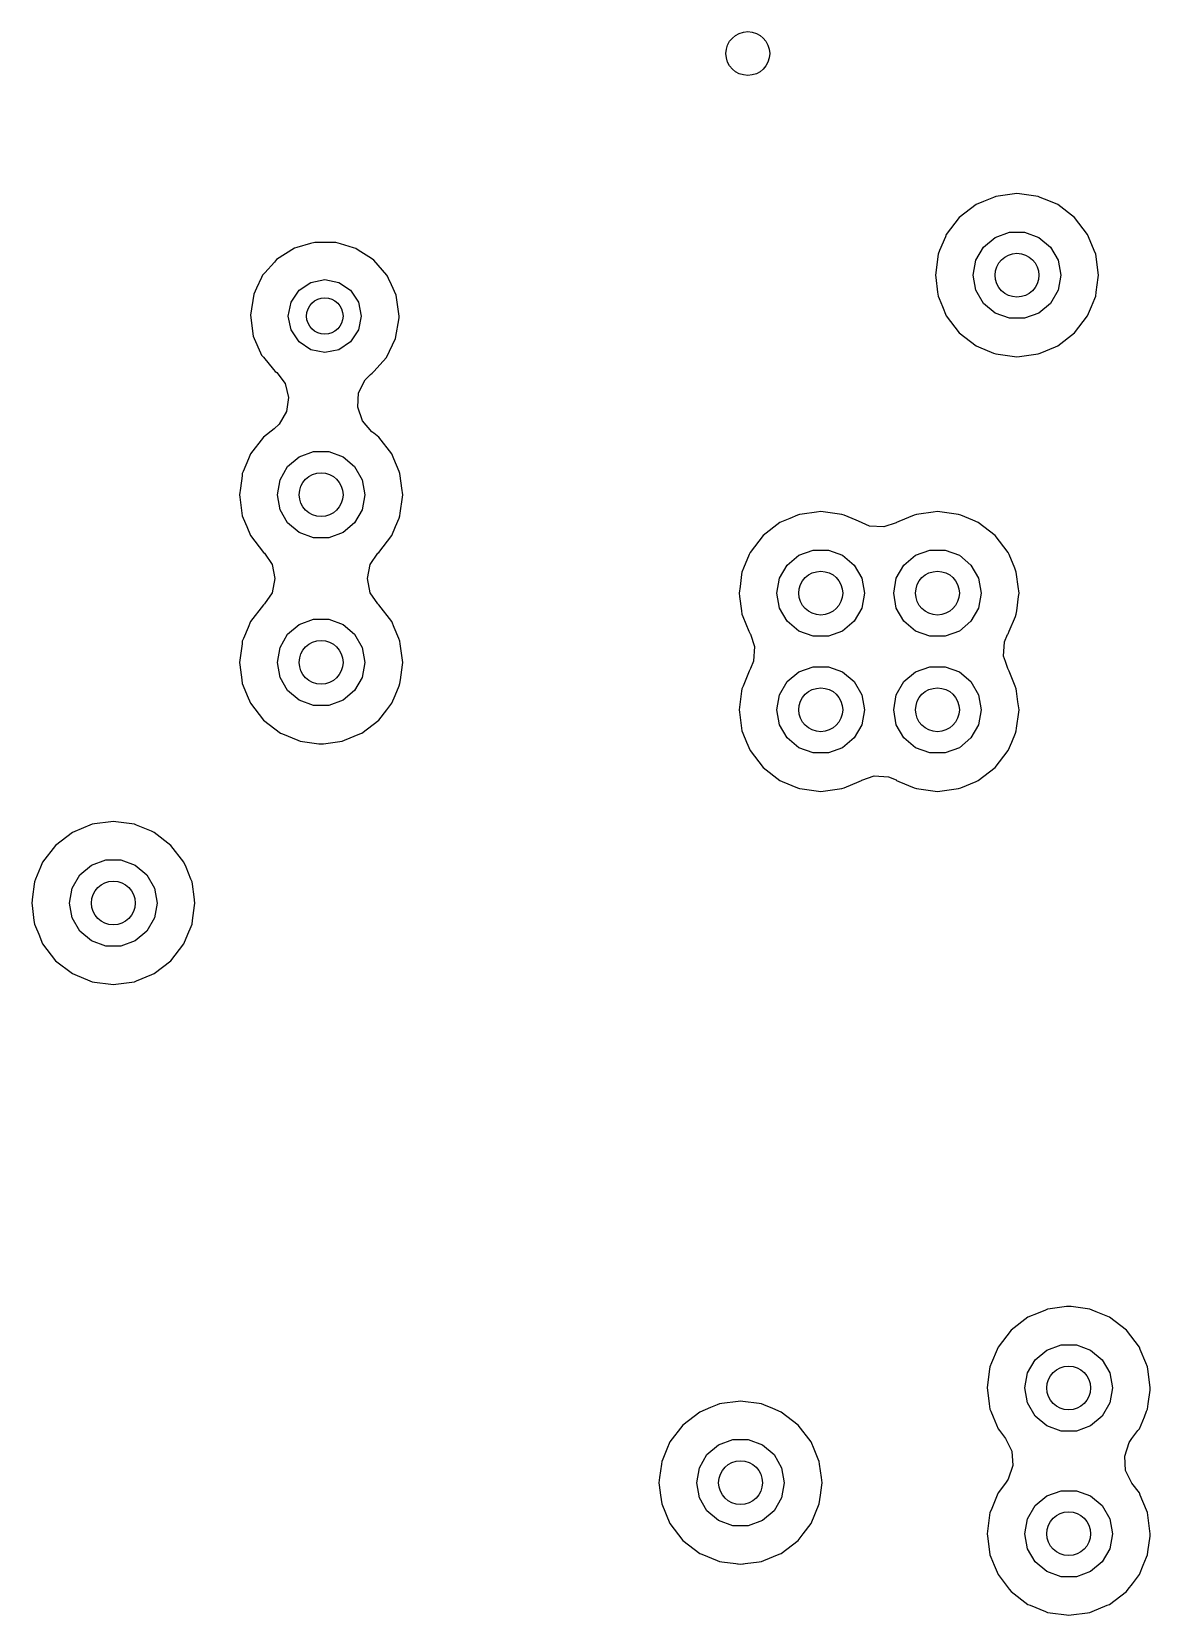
# Model space of a CAD drawing. Extents: x 0.99 to 4.24, y -7.27 to -4.02.
# Drawn here: x 2.4642 to 2.7661, y -6.5909 to -6.1634 of the extents above; entities that cross this region are included whole.
import ezdxf

# ---------------------------------------------------------------- set-up
doc = ezdxf.new("R2010")
doc.units = 0
doc.header["$MEASUREMENT"] = 0
doc.layers.add('BLACK', color=7, linetype='CONTINUOUS')

msp = doc.modelspace()

# ---------------------------------------------------------------- linework, layer by layer
at = {"layer": 'BLACK', "linetype": 'CONTINUOUS'}
for p, q in [((2.72507, -6.20778), (2.72442, -6.20787)), ((2.72947, -6.2072), (2.72507, -6.20778)), ((2.72507, -6.20778), (2.72507, -6.20778)), ((2.73012, -6.20711), (2.72947, -6.2072)), ((2.73077, -6.2072), (2.73012, -6.20711)), ((2.73517, -6.20778), (2.73077, -6.2072)), ((2.73582, -6.20787), (2.73517, -6.20778)), ((2.73517, -6.20778), (2.73517, -6.20778)), ((2.71911, -6.21006), (2.71455, -6.21356)), ((2.72105, -6.20926), (2.71911, -6.21006)), ((2.72382, -6.20811), (2.72105, -6.20926)), ((2.72442, -6.20787), (2.72382, -6.20811)), ((2.72382, -6.20811), (2.72382, -6.20811)), ((2.73642, -6.20811), (2.73582, -6.20787)), ((2.7387, -6.20906), (2.73642, -6.20811)), ((2.73642, -6.20811), (2.73642, -6.20811)), ((2.74113, -6.21006), (2.7387, -6.20906)), ((2.74569, -6.21356), (2.74113, -6.21006)), ((2.71455, -6.21356), (2.71105, -6.21812)), ((2.74919, -6.21812), (2.74569, -6.21356)), ((2.53942, -6.22061), (2.5358, -6.22165)), ((2.54058, -6.22028), (2.53942, -6.22061)), ((2.54129, -6.22028), (2.54058, -6.22028)), ((2.5428, -6.22029), (2.54129, -6.22028)), ((2.54627, -6.22031), (2.5428, -6.22029)), ((2.54757, -6.2207), (2.54627, -6.22031)), ((2.7108, -6.21873), (2.70925, -6.22248)), ((2.71105, -6.21812), (2.7108, -6.21873)), ((2.72107, -6.22154), (2.72421, -6.21891)), ((2.72421, -6.21891), (2.72807, -6.2175)), ((2.72807, -6.2175), (2.73217, -6.2175)), ((2.73217, -6.2175), (2.73602, -6.21891)), ((2.73602, -6.21891), (2.73917, -6.22154)), ((2.74944, -6.21873), (2.74919, -6.21812)), ((2.75099, -6.22248), (2.74944, -6.21873)), ((2.5303, -6.22488), (2.52969, -6.22557)), ((2.53511, -6.22184), (2.5303, -6.22488)), ((2.5358, -6.22165), (2.53511, -6.22184)), ((2.5358, -6.22165), (2.5358, -6.22165)), ((2.55104, -6.22174), (2.54757, -6.2207)), ((2.55172, -6.22194), (2.55104, -6.22174)), ((2.55104, -6.22174), (2.55104, -6.22174)), ((2.55232, -6.22233), (2.55172, -6.22194)), ((2.5559, -6.22465), (2.55232, -6.22233)), ((2.5565, -6.22504), (2.5559, -6.22465)), ((2.5559, -6.22465), (2.5559, -6.22465)), ((2.70876, -6.22408), (2.70857, -6.22557)), ((2.70885, -6.22343), (2.70876, -6.22408)), ((2.70876, -6.22408), (2.70876, -6.22408)), ((2.70925, -6.22248), (2.70885, -6.22343)), ((2.71902, -6.22509), (2.72107, -6.22154)), ((2.73917, -6.22154), (2.74122, -6.22509)), ((2.75139, -6.22343), (2.75099, -6.22248)), ((2.75147, -6.22408), (2.75139, -6.22343)), ((2.75167, -6.22557), (2.75147, -6.22408)), ((2.75147, -6.22408), (2.75147, -6.22408)), ((2.52654, -6.22914), (2.52623, -6.22978)), ((2.52711, -6.22849), (2.52654, -6.22914)), ((2.52969, -6.22557), (2.52711, -6.22849)), ((2.56003, -6.22913), (2.5565, -6.22504)), ((2.56021, -6.22935), (2.56003, -6.22913)), ((2.70857, -6.22557), (2.7081, -6.22913)), ((2.7081, -6.22913), (2.70818, -6.22978)), ((2.71831, -6.22913), (2.71902, -6.22509)), ((2.71902, -6.23317), (2.71831, -6.22913)), ((2.74122, -6.22509), (2.74193, -6.22913)), ((2.74193, -6.22913), (2.74122, -6.23317)), ((2.75214, -6.22913), (2.75167, -6.22557)), ((2.75205, -6.22978), (2.75214, -6.22913)), ((2.52488, -6.23267), (2.52412, -6.23429)), ((2.52623, -6.22978), (2.52488, -6.23267)), ((2.52623, -6.22978), (2.52623, -6.22978)), ((2.53421, -6.23639), (2.53635, -6.2332)), ((2.53635, -6.2332), (2.53954, -6.23106)), ((2.53954, -6.23106), (2.54331, -6.23031)), ((2.54331, -6.23031), (2.54707, -6.23106)), ((2.54707, -6.23106), (2.55027, -6.2332)), ((2.55027, -6.2332), (2.5524, -6.23639)), ((2.56051, -6.22999), (2.56021, -6.22935)), ((2.56128, -6.23169), (2.56051, -6.22999)), ((2.56051, -6.22999), (2.56051, -6.22999)), ((2.56257, -6.23453), (2.56128, -6.23169)), ((2.70818, -6.22978), (2.70871, -6.23374)), ((2.72107, -6.23673), (2.71902, -6.23317)), ((2.74122, -6.23317), (2.73917, -6.23673)), ((2.75153, -6.23374), (2.75205, -6.22978)), ((2.52412, -6.23429), (2.52324, -6.23991)), ((2.53346, -6.24016), (2.53421, -6.23639)), ((2.5524, -6.23639), (2.55315, -6.24016)), ((2.56337, -6.24016), (2.56257, -6.23453)), ((2.70871, -6.23374), (2.70885, -6.23483)), ((2.70885, -6.23483), (2.7091, -6.23544)), ((2.7091, -6.23544), (2.7091, -6.23544)), ((2.7091, -6.23544), (2.70998, -6.23756)), ((2.70998, -6.23756), (2.71105, -6.24014)), ((2.72421, -6.23936), (2.72107, -6.23673)), ((2.73917, -6.23673), (2.73602, -6.23936)), ((2.74919, -6.24014), (2.75026, -6.23756)), ((2.75026, -6.23756), (2.75114, -6.23544)), ((2.75114, -6.23544), (2.75139, -6.23483)), ((2.75114, -6.23544), (2.75114, -6.23544)), ((2.75139, -6.23483), (2.75153, -6.23374)), ((2.52324, -6.23991), (2.52398, -6.24555)), ((2.53421, -6.24392), (2.53346, -6.24016)), ((2.55315, -6.24016), (2.5524, -6.24392)), ((2.56242, -6.24626), (2.56337, -6.24065)), ((2.56337, -6.24065), (2.56337, -6.24016)), ((2.71105, -6.24014), (2.71455, -6.2447)), ((2.72807, -6.24077), (2.72421, -6.23936)), ((2.73217, -6.24077), (2.72807, -6.24077)), ((2.73602, -6.23936), (2.73217, -6.24077)), ((2.74569, -6.2447), (2.74919, -6.24014)), ((2.52398, -6.24555), (2.52427, -6.2462)), ((2.52427, -6.2462), (2.52427, -6.2462)), ((2.52427, -6.2462), (2.52599, -6.25011)), ((2.53635, -6.24712), (2.53421, -6.24392)), ((2.5524, -6.24392), (2.55027, -6.24712)), ((2.55994, -6.25138), (2.56242, -6.24626)), ((2.71455, -6.2447), (2.71911, -6.2482)), ((2.74113, -6.2482), (2.74569, -6.2447)), ((2.52599, -6.25011), (2.52627, -6.25076)), ((2.53954, -6.24925), (2.53635, -6.24712)), ((2.54331, -6.25), (2.53954, -6.24925)), ((2.54707, -6.24925), (2.54331, -6.25)), ((2.55027, -6.24712), (2.54707, -6.24925)), ((2.71911, -6.2482), (2.71971, -6.24845)), ((2.71971, -6.24845), (2.72382, -6.25015)), ((2.72382, -6.25015), (2.72382, -6.25015)), ((2.72382, -6.25015), (2.72442, -6.2504)), ((2.72442, -6.2504), (2.72507, -6.25049)), ((2.72507, -6.25049), (2.72507, -6.25049)), ((2.72507, -6.25049), (2.72947, -6.25107)), ((2.73077, -6.25107), (2.73517, -6.25049)), ((2.73517, -6.25049), (2.73582, -6.2504)), ((2.73517, -6.25049), (2.73517, -6.25049)), ((2.73582, -6.2504), (2.73642, -6.25015)), ((2.73642, -6.25015), (2.74052, -6.24845)), ((2.73642, -6.25015), (2.73642, -6.25015)), ((2.74052, -6.24845), (2.74113, -6.2482)), ((2.52627, -6.25076), (2.52673, -6.2513)), ((2.52673, -6.2513), (2.52673, -6.2513)), ((2.52673, -6.2513), (2.52947, -6.25457)), ((2.52947, -6.25457), (2.52993, -6.25512)), ((2.5566, -6.25507), (2.55816, -6.25335)), ((2.55816, -6.25335), (2.55994, -6.25138)), ((2.72947, -6.25107), (2.73012, -6.25115)), ((2.73012, -6.25115), (2.73077, -6.25107)), ((2.52993, -6.25512), (2.53034, -6.25539)), ((2.53034, -6.25539), (2.53257, -6.25836)), ((2.53257, -6.25836), (2.53354, -6.26212)), ((2.55245, -6.26089), (2.55417, -6.25741)), ((2.55417, -6.25741), (2.55562, -6.25591)), ((2.55562, -6.25591), (2.55612, -6.2556)), ((2.55612, -6.2556), (2.5566, -6.25507)), ((2.5566, -6.25507), (2.5566, -6.25507)), ((2.53354, -6.26212), (2.533, -6.26597)), ((2.5522, -6.26477), (2.55245, -6.26089)), ((2.533, -6.26597), (2.53102, -6.26932)), ((2.55345, -6.26845), (2.5522, -6.26477)), ((2.52966, -6.27058), (2.52675, -6.27282)), ((2.53102, -6.26932), (2.52966, -6.27058)), ((2.55601, -6.27137), (2.55345, -6.26845)), ((2.55652, -6.27177), (2.55601, -6.27137)), ((2.55789, -6.27282), (2.55652, -6.27177)), ((2.52675, -6.27282), (2.52325, -6.27738)), ((2.56139, -6.27738), (2.55789, -6.27282)), ((2.52271, -6.27869), (2.52131, -6.28208)), ((2.52325, -6.27738), (2.52271, -6.27869)), ((2.53328, -6.28079), (2.53642, -6.27816)), ((2.53642, -6.27816), (2.54027, -6.27675)), ((2.54027, -6.27675), (2.54437, -6.27675)), ((2.54437, -6.27675), (2.54823, -6.27816)), ((2.54823, -6.27816), (2.55137, -6.28079)), ((2.56194, -6.27869), (2.56139, -6.27738)), ((2.56334, -6.28208), (2.56194, -6.27869)), ((2.52097, -6.28333), (2.52053, -6.28664)), ((2.52105, -6.28269), (2.52097, -6.28333)), ((2.52097, -6.28333), (2.52097, -6.28333)), ((2.52131, -6.28208), (2.52105, -6.28269)), ((2.53051, -6.28839), (2.53122, -6.28435)), ((2.53122, -6.28435), (2.53328, -6.28079)), ((2.55137, -6.28079), (2.55342, -6.28435)), ((2.55342, -6.28435), (2.55413, -6.28839)), ((2.56359, -6.28269), (2.56334, -6.28208)), ((2.56368, -6.28333), (2.56359, -6.28269)), ((2.56411, -6.28664), (2.56368, -6.28333)), ((2.56368, -6.28333), (2.56368, -6.28333)), ((2.52053, -6.28664), (2.5203, -6.28839)), ((2.5203, -6.28839), (2.52039, -6.28903)), ((2.52039, -6.28903), (2.52095, -6.29333)), ((2.53122, -6.29243), (2.53051, -6.28839)), ((2.55413, -6.28839), (2.55342, -6.29243)), ((2.56369, -6.29333), (2.56426, -6.28903)), ((2.56434, -6.28839), (2.56411, -6.28664)), ((2.56426, -6.28903), (2.56434, -6.28839)), ((2.53328, -6.29598), (2.53122, -6.29243)), ((2.55342, -6.29243), (2.55137, -6.29598)), ((2.67599, -6.2931), (2.67211, -6.29361)), ((2.67717, -6.29294), (2.67599, -6.2931)), ((2.67845, -6.29311), (2.67717, -6.29294)), ((2.68222, -6.29361), (2.67845, -6.29311)), ((2.70749, -6.2931), (2.70361, -6.29361)), ((2.70866, -6.29294), (2.70749, -6.2931)), ((2.70995, -6.29311), (2.70866, -6.29294)), ((2.71371, -6.29361), (2.70995, -6.29311)), ((2.52095, -6.29333), (2.52105, -6.29408)), ((2.52105, -6.29408), (2.5213, -6.29469)), ((2.5213, -6.29469), (2.5213, -6.29469)), ((2.5213, -6.29469), (2.52225, -6.29696)), ((2.52225, -6.29696), (2.52325, -6.2994)), ((2.53642, -6.29861), (2.53328, -6.29598)), ((2.55137, -6.29598), (2.54823, -6.29861)), ((2.56139, -6.2994), (2.5624, -6.29696)), ((2.5624, -6.29696), (2.56334, -6.29469)), ((2.56334, -6.29469), (2.56359, -6.29408)), ((2.56334, -6.29469), (2.56334, -6.29469)), ((2.56359, -6.29408), (2.56369, -6.29333)), ((2.66616, -6.29589), (2.6616, -6.29939)), ((2.66885, -6.29478), (2.66616, -6.29589)), ((2.67086, -6.29394), (2.66885, -6.29478)), ((2.67147, -6.29369), (2.67086, -6.29394)), ((2.67086, -6.29394), (2.67086, -6.29394)), ((2.67211, -6.29361), (2.67147, -6.29369)), ((2.67211, -6.29361), (2.67211, -6.29361)), ((2.68286, -6.29369), (2.68222, -6.29361)), ((2.68222, -6.29361), (2.68222, -6.29361)), ((2.68347, -6.29394), (2.68286, -6.29369)), ((2.68669, -6.29528), (2.68347, -6.29394)), ((2.68347, -6.29394), (2.68347, -6.29394)), ((2.68817, -6.29589), (2.68669, -6.29528)), ((2.68834, -6.29602), (2.68817, -6.29589)), ((2.69034, -6.29685), (2.68834, -6.29602)), ((2.69421, -6.2971), (2.69034, -6.29685)), ((2.69756, -6.29596), (2.69421, -6.2971)), ((2.69765, -6.29589), (2.69756, -6.29596)), ((2.69826, -6.29564), (2.69765, -6.29589)), ((2.70236, -6.29394), (2.69826, -6.29564)), ((2.70296, -6.29369), (2.70236, -6.29394)), ((2.70236, -6.29394), (2.70236, -6.29394)), ((2.70361, -6.29361), (2.70296, -6.29369)), ((2.70361, -6.29361), (2.70361, -6.29361)), ((2.71436, -6.29369), (2.71371, -6.29361)), ((2.71371, -6.29361), (2.71371, -6.29361)), ((2.71496, -6.29394), (2.71436, -6.29369)), ((2.71818, -6.29528), (2.71496, -6.29394)), ((2.71496, -6.29394), (2.71496, -6.29394)), ((2.71967, -6.29589), (2.71818, -6.29528)), ((2.72423, -6.29939), (2.71967, -6.29589)), ((2.52325, -6.2994), (2.52675, -6.30396)), ((2.54027, -6.30002), (2.53642, -6.29861)), ((2.54437, -6.30002), (2.54027, -6.30002)), ((2.54823, -6.29861), (2.54437, -6.30002)), ((2.55789, -6.30396), (2.56139, -6.2994)), ((2.6616, -6.29939), (2.6581, -6.30395)), ((2.72773, -6.30395), (2.72423, -6.29939)), ((2.52675, -6.30396), (2.52702, -6.30416)), ((2.52702, -6.30416), (2.52906, -6.30721)), ((2.55559, -6.30721), (2.55763, -6.30416)), ((2.55763, -6.30416), (2.55789, -6.30396)), ((2.65785, -6.30455), (2.65633, -6.30822)), ((2.6581, -6.30395), (2.65785, -6.30455)), ((2.66812, -6.30737), (2.67126, -6.30473)), ((2.67126, -6.30473), (2.67511, -6.30333)), ((2.67511, -6.30333), (2.67922, -6.30333)), ((2.67922, -6.30333), (2.68307, -6.30473)), ((2.68307, -6.30473), (2.68621, -6.30737)), ((2.69961, -6.30737), (2.70276, -6.30473)), ((2.70276, -6.30473), (2.70661, -6.30333)), ((2.70661, -6.30333), (2.71071, -6.30333)), ((2.71071, -6.30333), (2.71457, -6.30473)), ((2.71457, -6.30473), (2.71771, -6.30737)), ((2.72798, -6.30455), (2.72773, -6.30395)), ((2.7295, -6.30822), (2.72798, -6.30455)), ((2.52906, -6.30721), (2.52982, -6.31102)), ((2.55483, -6.31102), (2.55559, -6.30721)), ((2.65581, -6.30991), (2.65539, -6.31313)), ((2.6559, -6.30926), (2.65581, -6.30991)), ((2.65581, -6.30991), (2.65581, -6.30991)), ((2.65633, -6.30822), (2.6559, -6.30926)), ((2.66607, -6.31092), (2.66812, -6.30737)), ((2.68621, -6.30737), (2.68826, -6.31092)), ((2.69756, -6.31092), (2.69961, -6.30737)), ((2.71771, -6.30737), (2.71976, -6.31092)), ((2.72993, -6.30926), (2.7295, -6.30822)), ((2.73002, -6.30991), (2.72993, -6.30926)), ((2.73044, -6.31313), (2.73002, -6.30991)), ((2.73002, -6.30991), (2.73002, -6.30991)), ((2.52982, -6.31102), (2.52906, -6.31484)), ((2.55559, -6.31484), (2.55483, -6.31102)), ((2.65539, -6.31313), (2.65515, -6.31496)), ((2.66535, -6.31496), (2.66607, -6.31092)), ((2.68826, -6.31092), (2.68898, -6.31496)), ((2.69685, -6.31496), (2.69756, -6.31092)), ((2.71976, -6.31092), (2.72047, -6.31496)), ((2.73068, -6.31496), (2.73044, -6.31313)), ((2.52675, -6.31809), (2.52325, -6.32265)), ((2.52702, -6.31789), (2.52675, -6.31809)), ((2.52906, -6.31484), (2.52702, -6.31789)), ((2.55763, -6.31789), (2.55559, -6.31484)), ((2.55789, -6.31809), (2.55763, -6.31789)), ((2.56139, -6.32265), (2.55789, -6.31809)), ((2.65515, -6.31496), (2.65526, -6.31585)), ((2.65526, -6.31585), (2.65577, -6.31973)), ((2.66607, -6.319), (2.66535, -6.31496)), ((2.68898, -6.31496), (2.68826, -6.319)), ((2.69756, -6.319), (2.69685, -6.31496)), ((2.72047, -6.31496), (2.71976, -6.319)), ((2.73005, -6.31973), (2.73056, -6.31585)), ((2.73056, -6.31585), (2.73068, -6.31496)), ((2.52325, -6.32265), (2.52261, -6.32421)), ((2.53642, -6.32343), (2.54027, -6.32203)), ((2.54027, -6.32203), (2.54437, -6.32203)), ((2.54437, -6.32203), (2.54823, -6.32343)), ((2.56204, -6.32421), (2.56139, -6.32265)), ((2.65577, -6.31973), (2.6559, -6.32066)), ((2.6559, -6.32066), (2.65615, -6.32126)), ((2.65615, -6.32126), (2.65615, -6.32126)), ((2.65615, -6.32126), (2.65778, -6.3252)), ((2.66812, -6.32255), (2.66607, -6.319)), ((2.67126, -6.32519), (2.66812, -6.32255)), ((2.68621, -6.32255), (2.68307, -6.32519)), ((2.68826, -6.319), (2.68621, -6.32255)), ((2.69961, -6.32255), (2.69756, -6.319)), ((2.70276, -6.32519), (2.69961, -6.32255)), ((2.71771, -6.32255), (2.71457, -6.32519)), ((2.71976, -6.319), (2.71771, -6.32255)), ((2.72805, -6.3252), (2.72968, -6.32126)), ((2.72968, -6.32126), (2.72993, -6.32066)), ((2.72968, -6.32126), (2.72968, -6.32126)), ((2.72993, -6.32066), (2.73005, -6.31973)), ((2.52138, -6.32717), (2.52105, -6.32796)), ((2.52261, -6.32421), (2.52138, -6.32717)), ((2.53122, -6.32962), (2.53328, -6.32607)), ((2.53328, -6.32607), (2.53642, -6.32343)), ((2.54823, -6.32343), (2.55137, -6.32607)), ((2.55137, -6.32607), (2.55342, -6.32962)), ((2.56326, -6.32717), (2.56204, -6.32421)), ((2.56359, -6.32796), (2.56326, -6.32717)), ((2.65778, -6.3252), (2.6581, -6.32597)), ((2.6581, -6.32597), (2.65817, -6.32607)), ((2.65817, -6.32607), (2.6593, -6.32941)), ((2.67511, -6.32659), (2.67126, -6.32519)), ((2.67922, -6.32659), (2.67511, -6.32659)), ((2.68307, -6.32519), (2.67922, -6.32659)), ((2.70661, -6.32659), (2.70276, -6.32519)), ((2.71071, -6.32659), (2.70661, -6.32659)), ((2.71457, -6.32519), (2.71071, -6.32659)), ((2.72678, -6.32813), (2.7276, -6.32614)), ((2.7276, -6.32614), (2.72773, -6.32597)), ((2.72773, -6.32597), (2.72805, -6.3252)), ((2.52071, -6.33054), (2.5203, -6.33366)), ((2.52097, -6.32861), (2.52071, -6.33054)), ((2.52105, -6.32796), (2.52097, -6.32861)), ((2.52097, -6.32861), (2.52097, -6.32861)), ((2.53051, -6.33366), (2.53122, -6.32962)), ((2.55342, -6.32962), (2.55413, -6.33366)), ((2.56368, -6.32861), (2.56359, -6.32796)), ((2.56393, -6.33054), (2.56368, -6.32861)), ((2.56368, -6.32861), (2.56368, -6.32861)), ((2.56434, -6.33366), (2.56393, -6.33054)), ((2.6593, -6.32941), (2.65905, -6.33329)), ((2.72652, -6.33201), (2.72678, -6.32813)), ((2.5203, -6.33366), (2.52039, -6.33431)), ((2.52039, -6.33431), (2.52092, -6.33838)), ((2.53122, -6.3377), (2.53051, -6.33366)), ((2.55413, -6.33366), (2.55342, -6.3377)), ((2.56372, -6.33838), (2.56426, -6.33431)), ((2.56426, -6.33431), (2.56434, -6.33366)), ((2.65785, -6.33605), (2.65618, -6.34007)), ((2.6581, -6.33545), (2.65785, -6.33605)), ((2.65785, -6.33605), (2.65785, -6.33605)), ((2.65822, -6.33528), (2.6581, -6.33545)), ((2.65905, -6.33329), (2.65822, -6.33528)), ((2.67126, -6.33623), (2.67511, -6.33483)), ((2.67511, -6.33483), (2.67922, -6.33483)), ((2.67922, -6.33483), (2.68307, -6.33623)), ((2.70276, -6.33623), (2.70661, -6.33483)), ((2.70661, -6.33483), (2.71071, -6.33483)), ((2.71071, -6.33483), (2.71457, -6.33623)), ((2.72701, -6.33344), (2.72652, -6.33201)), ((2.72766, -6.33535), (2.72701, -6.33344)), ((2.72773, -6.33545), (2.72766, -6.33535)), ((2.72798, -6.33605), (2.72773, -6.33545)), ((2.72965, -6.34007), (2.72798, -6.33605)), ((2.72798, -6.33605), (2.72798, -6.33605)), ((2.52092, -6.33838), (2.52105, -6.33936)), ((2.52105, -6.33936), (2.5213, -6.33996)), ((2.5213, -6.33996), (2.5213, -6.33996)), ((2.5213, -6.33996), (2.52238, -6.34256)), ((2.53328, -6.34125), (2.53122, -6.3377)), ((2.55342, -6.3377), (2.55137, -6.34125)), ((2.56227, -6.34256), (2.56334, -6.33996)), ((2.56334, -6.33996), (2.56359, -6.33936)), ((2.56334, -6.33996), (2.56334, -6.33996)), ((2.56359, -6.33936), (2.56372, -6.33838)), ((2.65618, -6.34007), (2.6559, -6.34076)), ((2.66607, -6.34242), (2.66812, -6.33886)), ((2.66812, -6.33886), (2.67126, -6.33623)), ((2.68307, -6.33623), (2.68621, -6.33886)), ((2.68621, -6.33886), (2.68826, -6.34242)), ((2.69756, -6.34242), (2.69961, -6.33886)), ((2.69961, -6.33886), (2.70276, -6.33623)), ((2.71457, -6.33623), (2.71771, -6.33886)), ((2.71771, -6.33886), (2.71976, -6.34242)), ((2.72993, -6.34076), (2.72965, -6.34007)), ((2.52238, -6.34256), (2.52325, -6.34467)), ((2.53642, -6.34389), (2.53328, -6.34125)), ((2.54027, -6.34529), (2.53642, -6.34389)), ((2.54823, -6.34389), (2.54437, -6.34529)), ((2.55137, -6.34125), (2.54823, -6.34389)), ((2.56139, -6.34467), (2.56227, -6.34256)), ((2.65543, -6.34429), (2.65515, -6.34646)), ((2.65581, -6.34141), (2.65543, -6.34429)), ((2.6559, -6.34076), (2.65581, -6.3414)), ((2.65581, -6.3414), (2.65581, -6.34141)), ((2.66535, -6.34646), (2.66607, -6.34242)), ((2.68826, -6.34242), (2.68898, -6.34646)), ((2.69685, -6.34646), (2.69756, -6.34242)), ((2.71976, -6.34242), (2.72047, -6.34646)), ((2.73002, -6.3414), (2.72993, -6.34076)), ((2.73002, -6.34141), (2.73002, -6.3414)), ((2.73039, -6.34429), (2.73002, -6.34141)), ((2.73068, -6.34646), (2.73039, -6.34429)), ((2.52325, -6.34467), (2.52675, -6.34923)), ((2.54437, -6.34529), (2.54027, -6.34529)), ((2.55789, -6.34923), (2.56002, -6.34646)), ((2.56002, -6.34646), (2.56139, -6.34467)), ((2.65515, -6.34646), (2.65523, -6.3471)), ((2.65523, -6.3471), (2.6558, -6.3514)), ((2.66607, -6.3505), (2.66535, -6.34646)), ((2.68898, -6.34646), (2.68826, -6.3505)), ((2.69756, -6.3505), (2.69685, -6.34646)), ((2.72047, -6.34646), (2.71976, -6.3505)), ((2.73003, -6.3514), (2.7306, -6.3471)), ((2.7306, -6.3471), (2.73068, -6.34646)), ((2.52675, -6.34923), (2.53131, -6.35273)), ((2.53131, -6.35273), (2.53192, -6.35298)), ((2.53192, -6.35298), (2.53602, -6.35468)), ((2.54862, -6.35468), (2.55273, -6.35298)), ((2.55273, -6.35298), (2.55333, -6.35273)), ((2.55333, -6.35273), (2.55789, -6.34923)), ((2.6558, -6.3514), (2.6559, -6.35216)), ((2.6559, -6.35216), (2.65615, -6.35276)), ((2.65615, -6.35276), (2.65615, -6.35276)), ((2.65615, -6.35276), (2.65714, -6.35515)), ((2.66812, -6.35405), (2.66607, -6.3505)), ((2.68826, -6.3505), (2.68621, -6.35405)), ((2.69961, -6.35405), (2.69756, -6.3505)), ((2.71976, -6.3505), (2.71771, -6.35405)), ((2.72869, -6.35515), (2.72968, -6.35276)), ((2.72968, -6.35276), (2.72993, -6.35216)), ((2.72968, -6.35276), (2.72968, -6.35276)), ((2.72993, -6.35216), (2.73003, -6.3514)), ((2.53602, -6.35468), (2.53602, -6.35468)), ((2.53602, -6.35468), (2.53662, -6.35493)), ((2.53662, -6.35493), (2.53727, -6.35502)), ((2.53727, -6.35502), (2.53727, -6.35502)), ((2.53727, -6.35502), (2.54168, -6.3556)), ((2.54168, -6.3556), (2.54232, -6.35568)), ((2.54232, -6.35568), (2.54297, -6.3556)), ((2.54297, -6.3556), (2.54737, -6.35502)), ((2.54737, -6.35502), (2.54802, -6.35493)), ((2.54737, -6.35502), (2.54737, -6.35502)), ((2.54802, -6.35493), (2.54862, -6.35468)), ((2.54862, -6.35468), (2.54862, -6.35468)), ((2.65714, -6.35515), (2.6581, -6.35747)), ((2.67126, -6.35669), (2.66812, -6.35405)), ((2.67511, -6.35809), (2.67126, -6.35669)), ((2.68307, -6.35669), (2.67922, -6.35809)), ((2.68621, -6.35405), (2.68307, -6.35669)), ((2.70276, -6.35669), (2.69961, -6.35405)), ((2.70661, -6.35809), (2.70276, -6.35669)), ((2.71457, -6.35669), (2.71071, -6.35809)), ((2.71771, -6.35405), (2.71457, -6.35669)), ((2.72773, -6.35747), (2.72869, -6.35515)), ((2.6581, -6.35747), (2.6616, -6.36203)), ((2.67922, -6.35809), (2.67511, -6.35809)), ((2.71071, -6.35809), (2.70661, -6.35809)), ((2.72423, -6.36203), (2.72773, -6.35747)), ((2.6616, -6.36203), (2.66616, -6.36553)), ((2.66616, -6.36553), (2.66676, -6.36578)), ((2.66676, -6.36578), (2.67086, -6.36748)), ((2.68347, -6.36748), (2.68757, -6.36578)), ((2.68757, -6.36578), (2.68817, -6.36553)), ((2.68817, -6.36553), (2.68827, -6.36545)), ((2.68827, -6.36545), (2.69161, -6.36432)), ((2.69161, -6.36432), (2.69549, -6.36457)), ((2.69549, -6.36457), (2.69748, -6.3654)), ((2.69748, -6.3654), (2.69765, -6.36553)), ((2.69765, -6.36553), (2.69826, -6.36578)), ((2.69826, -6.36578), (2.70236, -6.36748)), ((2.71496, -6.36748), (2.71907, -6.36578)), ((2.71907, -6.36578), (2.71967, -6.36553)), ((2.71967, -6.36553), (2.72423, -6.36203)), ((2.67086, -6.36748), (2.67086, -6.36748)), ((2.67086, -6.36748), (2.67147, -6.36773)), ((2.67147, -6.36773), (2.67211, -6.36781)), ((2.67211, -6.36781), (2.67211, -6.36781)), ((2.67211, -6.36781), (2.67652, -6.36839)), ((2.67652, -6.36839), (2.67717, -6.36848)), ((2.67717, -6.36848), (2.67781, -6.36839)), ((2.67781, -6.36839), (2.68222, -6.36781)), ((2.68222, -6.36781), (2.68286, -6.36773)), ((2.68222, -6.36781), (2.68222, -6.36781)), ((2.68286, -6.36773), (2.68347, -6.36748)), ((2.68347, -6.36748), (2.68347, -6.36748)), ((2.70236, -6.36748), (2.70236, -6.36748)), ((2.70236, -6.36748), (2.70296, -6.36773)), ((2.70296, -6.36773), (2.70361, -6.36781)), ((2.70361, -6.36781), (2.70361, -6.36781)), ((2.70361, -6.36781), (2.70801, -6.36839)), ((2.70801, -6.36839), (2.70866, -6.36848)), ((2.70866, -6.36848), (2.70931, -6.36839)), ((2.70931, -6.36839), (2.71371, -6.36781)), ((2.71371, -6.36781), (2.71436, -6.36773)), ((2.71371, -6.36781), (2.71371, -6.36781)), ((2.71436, -6.36773), (2.71496, -6.36748)), ((2.71496, -6.36748), (2.71496, -6.36748)), ((2.47819, -6.37832), (2.47521, -6.37955)), ((2.47992, -6.3776), (2.47819, -6.37832)), ((2.48052, -6.37735), (2.47992, -6.3776)), ((2.47992, -6.3776), (2.47992, -6.3776)), ((2.48117, -6.37727), (2.48052, -6.37735)), ((2.48557, -6.37669), (2.48117, -6.37727)), ((2.48117, -6.37727), (2.48117, -6.37727)), ((2.48622, -6.3766), (2.48557, -6.37669)), ((2.48687, -6.37669), (2.48622, -6.3766)), ((2.49127, -6.37727), (2.48687, -6.37669)), ((2.49192, -6.37735), (2.49127, -6.37727)), ((2.49127, -6.37727), (2.49127, -6.37727)), ((2.49252, -6.3776), (2.49192, -6.37735)), ((2.4965, -6.37925), (2.49252, -6.3776)), ((2.49252, -6.3776), (2.49252, -6.3776)), ((2.47065, -6.38305), (2.46715, -6.38761)), ((2.47521, -6.37955), (2.47065, -6.38305)), ((2.49723, -6.37955), (2.4965, -6.37925)), ((2.50179, -6.38305), (2.49723, -6.37955)), ((2.50529, -6.38761), (2.50179, -6.38305)), ((2.48031, -6.38839), (2.48417, -6.38699)), ((2.48417, -6.38699), (2.48827, -6.38699)), ((2.48827, -6.38699), (2.49213, -6.38839)), ((2.46658, -6.38898), (2.46527, -6.39215)), ((2.46715, -6.38761), (2.46658, -6.38898)), ((2.47512, -6.39458), (2.47717, -6.39103)), ((2.47717, -6.39103), (2.48031, -6.38839)), ((2.49213, -6.38839), (2.49527, -6.39103)), ((2.49527, -6.39103), (2.49732, -6.39458)), ((2.50586, -6.38898), (2.50529, -6.38761)), ((2.50717, -6.39215), (2.50586, -6.38898)), ((2.46487, -6.39357), (2.46442, -6.39699)), ((2.46495, -6.39292), (2.46487, -6.39357)), ((2.46487, -6.39357), (2.46487, -6.39357)), ((2.46527, -6.39215), (2.46495, -6.39292)), ((2.47441, -6.39862), (2.47512, -6.39458)), ((2.49732, -6.39458), (2.49803, -6.39862)), ((2.50749, -6.39292), (2.50717, -6.39215)), ((2.50757, -6.39357), (2.50749, -6.39292)), ((2.50802, -6.39699), (2.50757, -6.39357)), ((2.50757, -6.39357), (2.50757, -6.39357)), ((2.46442, -6.39699), (2.4642, -6.39862)), ((2.4642, -6.39862), (2.46429, -6.39927)), ((2.46429, -6.39927), (2.46482, -6.40334)), ((2.47512, -6.40266), (2.47441, -6.39862)), ((2.49803, -6.39862), (2.49732, -6.40266)), ((2.50762, -6.40334), (2.50815, -6.39927)), ((2.50824, -6.39862), (2.50802, -6.39699)), ((2.50815, -6.39927), (2.50824, -6.39862)), ((2.46482, -6.40334), (2.46495, -6.40432)), ((2.46495, -6.40432), (2.4652, -6.40492)), ((2.47717, -6.40621), (2.47512, -6.40266)), ((2.49732, -6.40266), (2.49527, -6.40621)), ((2.50724, -6.40492), (2.50749, -6.40432)), ((2.50749, -6.40432), (2.50762, -6.40334)), ((2.4652, -6.40492), (2.4652, -6.40492)), ((2.4652, -6.40492), (2.46609, -6.40706)), ((2.46609, -6.40706), (2.46715, -6.40963)), ((2.48031, -6.40885), (2.47717, -6.40621)), ((2.49527, -6.40621), (2.49213, -6.40885)), ((2.50529, -6.40963), (2.50635, -6.40706)), ((2.50635, -6.40706), (2.50724, -6.40492)), ((2.50724, -6.40492), (2.50724, -6.40492)), ((2.46715, -6.40963), (2.47065, -6.41419)), ((2.48417, -6.41025), (2.48031, -6.40885)), ((2.48827, -6.41025), (2.48417, -6.41025)), ((2.49213, -6.40885), (2.48827, -6.41025)), ((2.50179, -6.41419), (2.50529, -6.40963)), ((2.47065, -6.41419), (2.47521, -6.41769)), ((2.49723, -6.41769), (2.50179, -6.41419)), ((2.47521, -6.41769), (2.47581, -6.41794)), ((2.47581, -6.41794), (2.47992, -6.41964)), ((2.47992, -6.41964), (2.47992, -6.41964)), ((2.47992, -6.41964), (2.48052, -6.41989)), ((2.48052, -6.41989), (2.48117, -6.41998)), ((2.48117, -6.41998), (2.48117, -6.41998)), ((2.48117, -6.41998), (2.48557, -6.42056)), ((2.48557, -6.42056), (2.48622, -6.42064)), ((2.48622, -6.42064), (2.48687, -6.42056)), ((2.48687, -6.42056), (2.49127, -6.41998)), ((2.49127, -6.41998), (2.49192, -6.41989)), ((2.49127, -6.41998), (2.49127, -6.41998)), ((2.49192, -6.41989), (2.49252, -6.41964)), ((2.49252, -6.41964), (2.49663, -6.41794)), ((2.49252, -6.41964), (2.49252, -6.41964)), ((2.49663, -6.41794), (2.49723, -6.41769)), ((2.73308, -6.51046), (2.72852, -6.51396)), ((2.73587, -6.50931), (2.73308, -6.51046)), ((2.73779, -6.50851), (2.73587, -6.50931)), ((2.7384, -6.50826), (2.73779, -6.50851)), ((2.73779, -6.50851), (2.73779, -6.50851)), ((2.73904, -6.50817), (2.7384, -6.50826)), ((2.74345, -6.50759), (2.73904, -6.50817)), ((2.73904, -6.50817), (2.73904, -6.50817)), ((2.74409, -6.50751), (2.74345, -6.50759)), ((2.74474, -6.50759), (2.74409, -6.50751)), ((2.74915, -6.50817), (2.74474, -6.50759)), ((2.74979, -6.50826), (2.74915, -6.50817)), ((2.74915, -6.50817), (2.74915, -6.50817)), ((2.7504, -6.50851), (2.74979, -6.50826)), ((2.75154, -6.50898), (2.7504, -6.50851)), ((2.7504, -6.50851), (2.7504, -6.50851)), ((2.7551, -6.51046), (2.75154, -6.50898)), ((2.75966, -6.51396), (2.7551, -6.51046)), ((2.72852, -6.51396), (2.72503, -6.51852)), ((2.76316, -6.51852), (2.75966, -6.51396)), ((2.72478, -6.51912), (2.72329, -6.52271)), ((2.72503, -6.51852), (2.72478, -6.51912)), ((2.73505, -6.52194), (2.73819, -6.5193)), ((2.73819, -6.5193), (2.74204, -6.5179)), ((2.74204, -6.5179), (2.74615, -6.5179)), ((2.74615, -6.5179), (2.75, -6.5193)), ((2.75, -6.5193), (2.75314, -6.52194)), ((2.76341, -6.51912), (2.76316, -6.51852)), ((2.7649, -6.52271), (2.76341, -6.51912)), ((2.72283, -6.52383), (2.72274, -6.52448)), ((2.72329, -6.52271), (2.72283, -6.52383)), ((2.733, -6.52549), (2.73505, -6.52194)), ((2.75314, -6.52194), (2.75519, -6.52549)), ((2.76536, -6.52383), (2.7649, -6.52271)), ((2.76545, -6.52448), (2.76536, -6.52383)), ((2.72266, -6.52508), (2.72208, -6.52953)), ((2.72274, -6.52448), (2.72266, -6.52508)), ((2.72274, -6.52448), (2.72274, -6.52448)), ((2.73228, -6.52953), (2.733, -6.52549)), ((2.75519, -6.52549), (2.75591, -6.52953)), ((2.76553, -6.52508), (2.76545, -6.52448)), ((2.76545, -6.52448), (2.76545, -6.52448)), ((2.76611, -6.52953), (2.76553, -6.52508)), ((2.72208, -6.52953), (2.72216, -6.53017)), ((2.72216, -6.53017), (2.72264, -6.53385)), ((2.733, -6.53357), (2.73228, -6.52953)), ((2.75591, -6.52953), (2.75519, -6.53357)), ((2.76554, -6.53385), (2.76603, -6.53017)), ((2.76603, -6.53017), (2.76611, -6.52953)), ((2.6445, -6.53605), (2.63994, -6.53955)), ((2.64744, -6.53483), (2.6445, -6.53605)), ((2.64921, -6.5341), (2.64744, -6.53483)), ((2.64981, -6.53385), (2.64921, -6.5341)), ((2.64921, -6.5341), (2.64921, -6.5341)), ((2.65046, -6.53376), (2.64981, -6.53385)), ((2.65486, -6.53318), (2.65046, -6.53376)), ((2.65046, -6.53376), (2.65046, -6.53376)), ((2.65551, -6.5331), (2.65486, -6.53318)), ((2.65616, -6.53318), (2.65551, -6.5331)), ((2.66056, -6.53376), (2.65616, -6.53318)), ((2.66121, -6.53385), (2.66056, -6.53376)), ((2.66056, -6.53376), (2.66056, -6.53376)), ((2.66181, -6.5341), (2.66121, -6.53385)), ((2.66419, -6.53508), (2.66181, -6.5341)), ((2.66181, -6.5341), (2.66181, -6.5341)), ((2.66652, -6.53605), (2.66419, -6.53508)), ((2.67108, -6.53955), (2.66652, -6.53605)), ((2.72264, -6.53385), (2.72283, -6.53523)), ((2.72283, -6.53523), (2.72308, -6.53583)), ((2.72308, -6.53583), (2.72308, -6.53583)), ((2.72308, -6.53583), (2.72369, -6.53732)), ((2.73505, -6.53712), (2.733, -6.53357)), ((2.75519, -6.53357), (2.75314, -6.53712)), ((2.7645, -6.53732), (2.76511, -6.53583)), ((2.76511, -6.53583), (2.76536, -6.53523)), ((2.76511, -6.53583), (2.76511, -6.53583)), ((2.76536, -6.53523), (2.76554, -6.53385)), ((2.63994, -6.53955), (2.63644, -6.54411)), ((2.67458, -6.54411), (2.67108, -6.53955)), ((2.72369, -6.53732), (2.72503, -6.54054)), ((2.72503, -6.54054), (2.72542, -6.54106)), ((2.72542, -6.54106), (2.72703, -6.54315)), ((2.73819, -6.53976), (2.73505, -6.53712)), ((2.74204, -6.54116), (2.73819, -6.53976)), ((2.74615, -6.54116), (2.74204, -6.54116)), ((2.75, -6.53976), (2.74615, -6.54116)), ((2.75314, -6.53712), (2.75, -6.53976)), ((2.76116, -6.54315), (2.76277, -6.54106)), ((2.76277, -6.54106), (2.76316, -6.54054)), ((2.76316, -6.54054), (2.7645, -6.53732)), ((2.63644, -6.54411), (2.63564, -6.54605)), ((2.64646, -6.54753), (2.64961, -6.54489)), ((2.64961, -6.54489), (2.65346, -6.54349)), ((2.65346, -6.54349), (2.65756, -6.54349)), ((2.65756, -6.54349), (2.66142, -6.54489)), ((2.66142, -6.54489), (2.66456, -6.54753)), ((2.67539, -6.54605), (2.67458, -6.54411)), ((2.72703, -6.54315), (2.72875, -6.54663)), ((2.75919, -6.54791), (2.76044, -6.54423)), ((2.76044, -6.54423), (2.76116, -6.54315)), ((2.63424, -6.54942), (2.63416, -6.55007)), ((2.63451, -6.54877), (2.63424, -6.54942)), ((2.63564, -6.54605), (2.63451, -6.54877)), ((2.64441, -6.55108), (2.64646, -6.54753)), ((2.66456, -6.54753), (2.66661, -6.55108)), ((2.67651, -6.54877), (2.67539, -6.54605)), ((2.67678, -6.54942), (2.67651, -6.54877)), ((2.67687, -6.55007), (2.67678, -6.54942)), ((2.72875, -6.54663), (2.729, -6.55051)), ((2.75944, -6.55179), (2.75919, -6.54791)), ((2.63368, -6.55367), (2.63349, -6.55512)), ((2.63416, -6.55007), (2.63368, -6.55367)), ((2.63416, -6.55007), (2.63416, -6.55007)), ((2.6437, -6.55512), (2.64441, -6.55108)), ((2.66661, -6.55108), (2.66732, -6.55512)), ((2.67734, -6.55367), (2.67687, -6.55007)), ((2.67687, -6.55007), (2.67687, -6.55007)), ((2.67753, -6.55512), (2.67734, -6.55367)), ((2.729, -6.55051), (2.72775, -6.55419)), ((2.76116, -6.55528), (2.75944, -6.55179)), ((2.63349, -6.55512), (2.63358, -6.55577)), ((2.63358, -6.55577), (2.63394, -6.55849)), ((2.64441, -6.55916), (2.6437, -6.55512)), ((2.66732, -6.55512), (2.66661, -6.55916)), ((2.67709, -6.55849), (2.67745, -6.55577)), ((2.67745, -6.55577), (2.67753, -6.55512)), ((2.72503, -6.55789), (2.72478, -6.55849)), ((2.72703, -6.55528), (2.72503, -6.55789)), ((2.72775, -6.55419), (2.72703, -6.55528)), ((2.73819, -6.55867), (2.74204, -6.55727)), ((2.74204, -6.55727), (2.74615, -6.55727)), ((2.74615, -6.55727), (2.75, -6.55867)), ((2.76316, -6.55789), (2.76116, -6.55528)), ((2.76341, -6.55849), (2.76316, -6.55789)), ((2.63394, -6.55849), (2.63424, -6.56082)), ((2.63424, -6.56082), (2.63644, -6.56613)), ((2.64646, -6.56271), (2.64441, -6.55916)), ((2.66661, -6.55916), (2.66456, -6.56271)), ((2.67458, -6.56613), (2.67678, -6.56082)), ((2.67678, -6.56082), (2.67709, -6.55849)), ((2.72312, -6.56249), (2.72283, -6.5632)), ((2.72478, -6.55849), (2.72312, -6.56249)), ((2.733, -6.56486), (2.73505, -6.56131)), ((2.73505, -6.56131), (2.73819, -6.55867)), ((2.75, -6.55867), (2.75314, -6.56131)), ((2.75314, -6.56131), (2.75519, -6.56486)), ((2.76507, -6.56249), (2.76341, -6.55849)), ((2.76536, -6.5632), (2.76507, -6.56249)), ((2.63644, -6.56613), (2.63994, -6.57069)), ((2.64961, -6.56535), (2.64646, -6.56271)), ((2.65346, -6.56675), (2.64961, -6.56535)), ((2.65756, -6.56675), (2.65346, -6.56675)), ((2.66142, -6.56535), (2.65756, -6.56675)), ((2.66456, -6.56271), (2.66142, -6.56535)), ((2.67246, -6.5689), (2.67458, -6.56613)), ((2.72236, -6.56673), (2.72208, -6.5689)), ((2.72274, -6.56385), (2.72236, -6.56673)), ((2.72283, -6.5632), (2.72274, -6.56385)), ((2.72274, -6.56385), (2.72274, -6.56385)), ((2.73228, -6.5689), (2.733, -6.56486)), ((2.75519, -6.56486), (2.75591, -6.5689)), ((2.76545, -6.56385), (2.76536, -6.5632)), ((2.76583, -6.56673), (2.76545, -6.56385)), ((2.76545, -6.56385), (2.76545, -6.56385)), ((2.76611, -6.5689), (2.76583, -6.56673)), ((2.63994, -6.57069), (2.6445, -6.57419)), ((2.66652, -6.57419), (2.67108, -6.57069)), ((2.67108, -6.57069), (2.67246, -6.5689)), ((2.72208, -6.5689), (2.72216, -6.56954)), ((2.72216, -6.56954), (2.72272, -6.57379)), ((2.733, -6.57294), (2.73228, -6.5689)), ((2.75591, -6.5689), (2.75519, -6.57294)), ((2.76547, -6.57379), (2.76603, -6.56954)), ((2.76603, -6.56954), (2.76611, -6.5689)), ((2.6445, -6.57419), (2.64511, -6.57444)), ((2.64511, -6.57444), (2.64921, -6.57614)), ((2.66181, -6.57614), (2.66592, -6.57444)), ((2.66592, -6.57444), (2.66652, -6.57419)), ((2.72272, -6.57379), (2.72283, -6.5746)), ((2.72283, -6.5746), (2.72308, -6.5752)), ((2.72308, -6.5752), (2.72308, -6.5752)), ((2.72308, -6.5752), (2.72399, -6.5774)), ((2.73505, -6.57649), (2.733, -6.57294)), ((2.75519, -6.57294), (2.75314, -6.57649)), ((2.7642, -6.5774), (2.76511, -6.5752)), ((2.76511, -6.5752), (2.76536, -6.5746)), ((2.76511, -6.5752), (2.76511, -6.5752)), ((2.76536, -6.5746), (2.76547, -6.57379)), ((2.64921, -6.57614), (2.64921, -6.57614)), ((2.64921, -6.57614), (2.64981, -6.57639)), ((2.64981, -6.57639), (2.65046, -6.57647)), ((2.65046, -6.57647), (2.65046, -6.57647)), ((2.65046, -6.57647), (2.65423, -6.57697)), ((2.65423, -6.57697), (2.65473, -6.57703)), ((2.65473, -6.57703), (2.65486, -6.57705)), ((2.65486, -6.57705), (2.65551, -6.57714)), ((2.65551, -6.57714), (2.65616, -6.57705)), ((2.65616, -6.57705), (2.6563, -6.57703)), ((2.6563, -6.57703), (2.6568, -6.57697)), ((2.6568, -6.57697), (2.66056, -6.57647)), ((2.66056, -6.57647), (2.66121, -6.57639)), ((2.66056, -6.57647), (2.66056, -6.57647)), ((2.66121, -6.57639), (2.66181, -6.57614)), ((2.66181, -6.57614), (2.66181, -6.57614)), ((2.72399, -6.5774), (2.72503, -6.57991)), ((2.73819, -6.57913), (2.73505, -6.57649)), ((2.74204, -6.58053), (2.73819, -6.57913)), ((2.75, -6.57913), (2.74615, -6.58053)), ((2.75314, -6.57649), (2.75, -6.57913)), ((2.76316, -6.57991), (2.7642, -6.5774)), ((2.72503, -6.57991), (2.72693, -6.58239)), ((2.72693, -6.58239), (2.72803, -6.58382)), ((2.72803, -6.58382), (2.72852, -6.58447)), ((2.74615, -6.58053), (2.74204, -6.58053)), ((2.75966, -6.58447), (2.76016, -6.58382)), ((2.76016, -6.58382), (2.76126, -6.58239)), ((2.76126, -6.58239), (2.76316, -6.57991)), ((2.72852, -6.58447), (2.73308, -6.58797)), ((2.73308, -6.58797), (2.73369, -6.58822)), ((2.73369, -6.58822), (2.73779, -6.58992)), ((2.7504, -6.58992), (2.7545, -6.58822)), ((2.7545, -6.58822), (2.7551, -6.58797)), ((2.7551, -6.58797), (2.75966, -6.58447)), ((2.73779, -6.58992), (2.73779, -6.58992)), ((2.73779, -6.58992), (2.7384, -6.59017)), ((2.7384, -6.59017), (2.73904, -6.59025)), ((2.73904, -6.59025), (2.73904, -6.59025)), ((2.73904, -6.59025), (2.74345, -6.59083)), ((2.74345, -6.59083), (2.74409, -6.59092)), ((2.74409, -6.59092), (2.74474, -6.59083)), ((2.74474, -6.59083), (2.74915, -6.59025)), ((2.74915, -6.59025), (2.74979, -6.59017)), ((2.74915, -6.59025), (2.74915, -6.59025)), ((2.74979, -6.59017), (2.7504, -6.58992)), ((2.7504, -6.58992), (2.7504, -6.58992))]:
    msp.add_line(p, q, dxfattribs=at)
at = {"layer": 'BLACK'}
for centre, radius in [((2.65748, -6.16929), 0.00591), ((2.73012, -6.22913), 0.00591), ((2.54331, -6.24016), 0.00492), ((2.54232, -6.28839), 0.00591), ((2.67717, -6.31496), 0.00591), ((2.70866, -6.31496), 0.00591), ((2.54232, -6.33366), 0.00591), ((2.67717, -6.34646), 0.00591), ((2.70866, -6.34646), 0.00591), ((2.48622, -6.39862), 0.00591), ((2.74409, -6.52953), 0.00591), ((2.65551, -6.55512), 0.00591), ((2.74409, -6.5689), 0.00591)]:
    msp.add_circle(centre, radius, dxfattribs=at)

doc.saveas('drawing.dxf')
